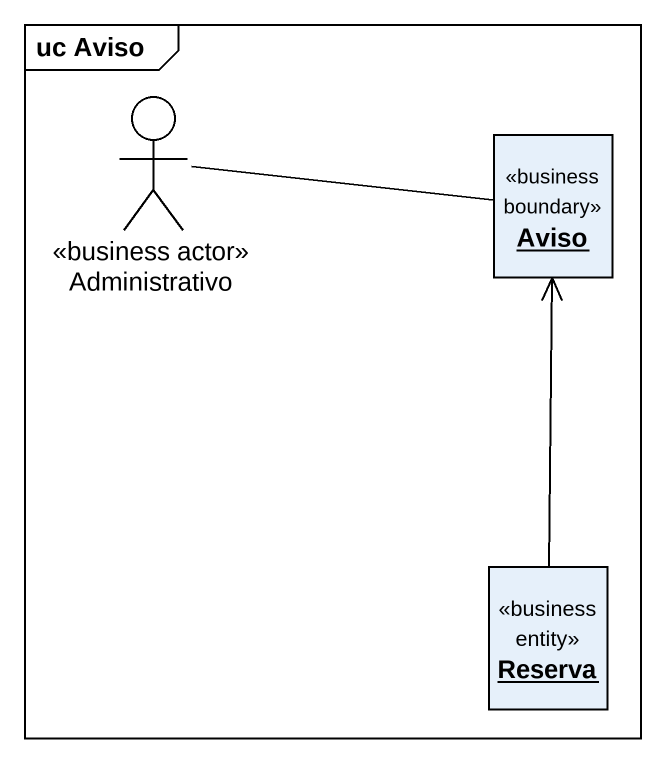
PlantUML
@startuml
mainframe uc Aviso
allowmixing
hide circle
hide empty members
actor Administrativo <<business actor>>
object Aviso <<business boundary>>
object Reserva <<business entity>>
Administrativo -right- Aviso
Reserva -up-> Aviso
@enduml
